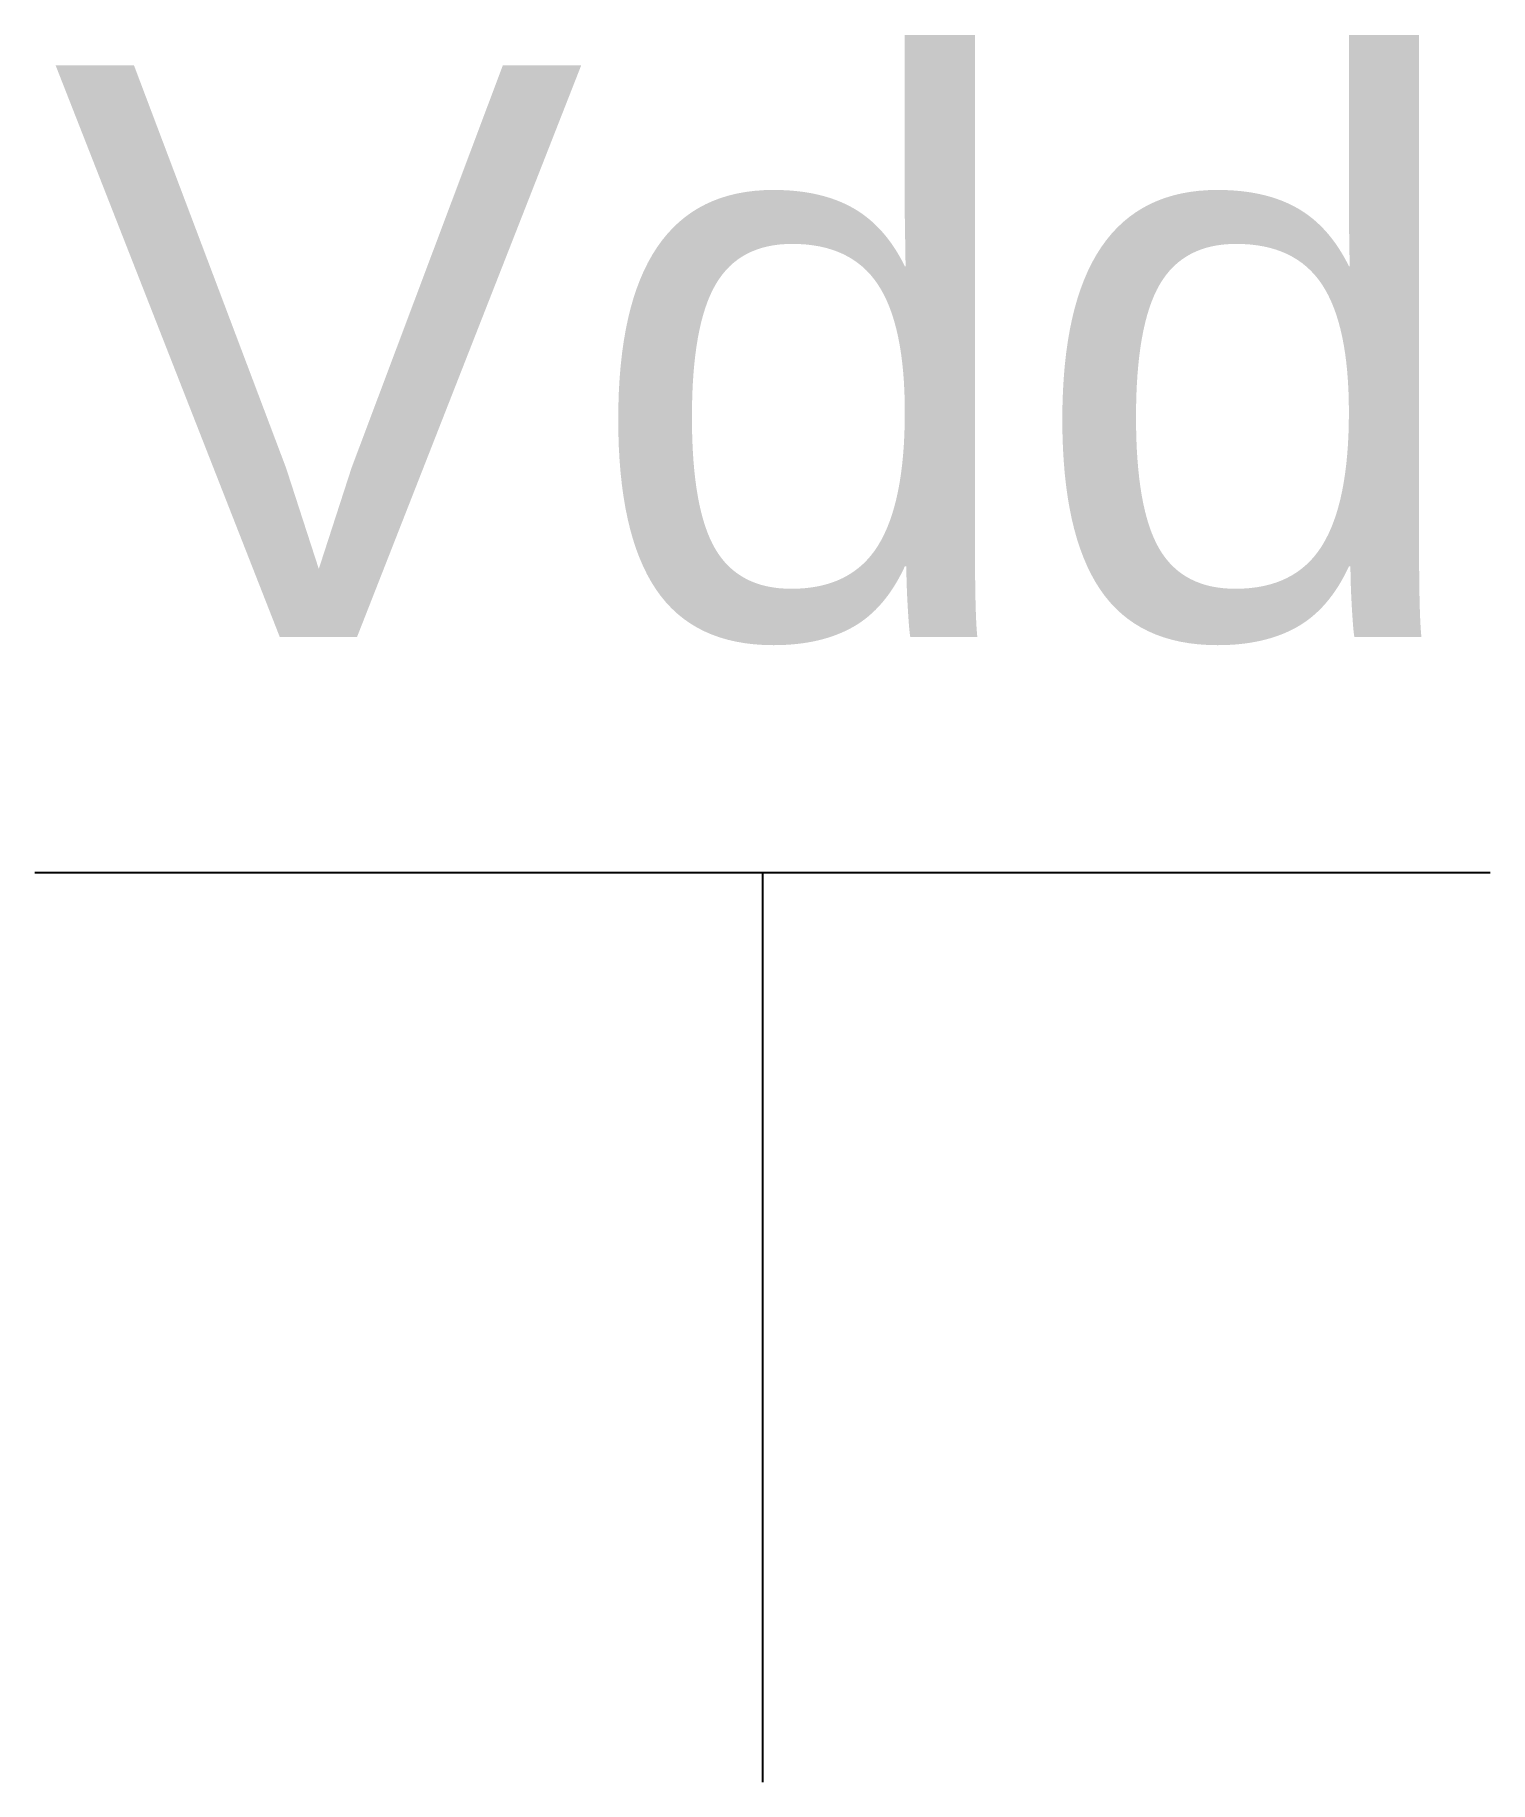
# Model space of a CAD drawing. Header units: millimetres. Extents: x -3.2 to 3.2, y 0 to 7.68.
import ezdxf

# ---------------------------------------------------------------- set-up
doc = ezdxf.new("R2010")
doc.units = ezdxf.units.MM
doc.layers.add('OBJECT', color=18, linetype='Continuous', lineweight=25, true_color=0x000000)
doc.layers.add('TEXT', color=18, linetype='Continuous', lineweight=25, true_color=0x000000)
doc.styles.add('textstyle3', font='LiberationSans-Regular.ttf')

msp = doc.modelspace()

# ---------------------------------------------------------------- linework, layer by layer
at = {"layer": 'OBJECT'}
for p, q in [((-3.2, 4), (3.2, 4)), ((0, 4), (0, 0))]:
    msp.add_line(p, q, dxfattribs=at)

# ---------------------------------------------------------------- texts
at = {"layer": 'TEXT', "insert": (0, 5), "char_height": 0.4, "attachment_point": 8, "style": 'textstyle3'}
msp.add_mtext('\\H2.51429;Vdd', dxfattribs=at)

doc.saveas('drawing.dxf')
